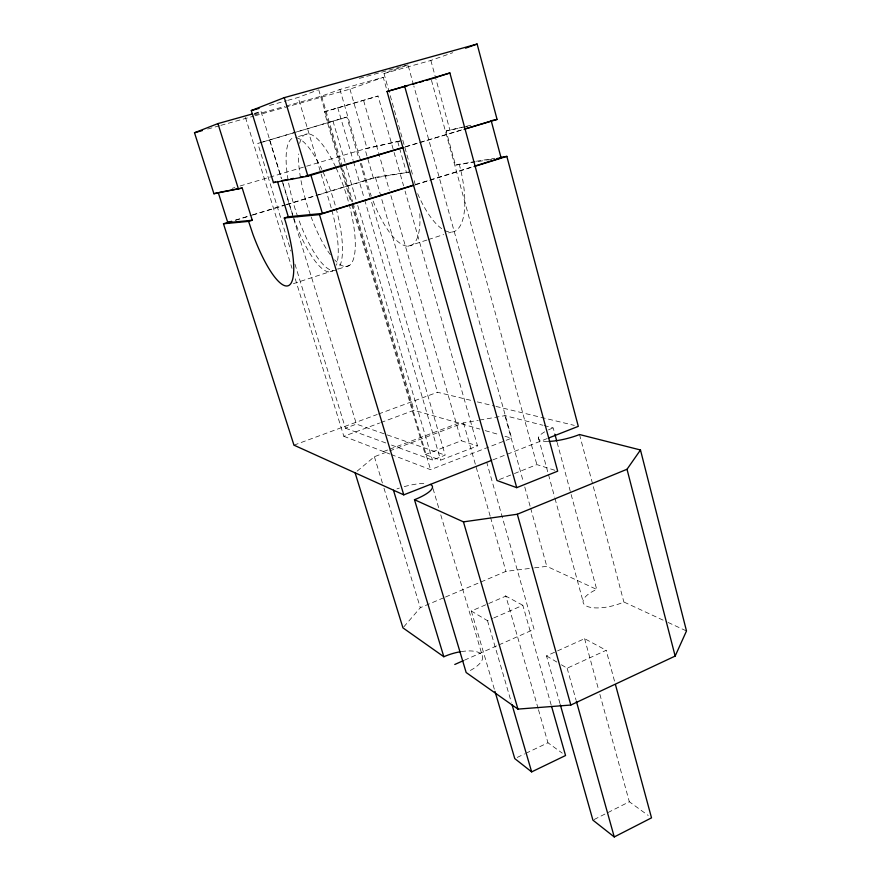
<?xml version="1.0" encoding="UTF-8"?>
<svg xmlns="http://www.w3.org/2000/svg" width="881" height="881" viewBox="0 0 881 881"><rect width="100%" height="100%" fill="white"/><g stroke="black" fill="none" stroke-linecap="round" stroke-linejoin="round"><path stroke-width="0.66" stroke-dasharray="4.41 3.3" d="M403.817 626.865L420.314 607.703L444.244 597.549M357.135 471.137L374.392 456.71L388.4 451.402M594.124 819.528L629.331 801.765L648.196 815.443M517.224 757.418L524.602 753.905M525.836 753.321L547.96 742.771L562.254 753.134M561.406 664.781L567.144 668.205L606.172 650.31L614.74 681.971M559.975 703.578L546.506 655.893L556.34 651.444M557.563 650.883L584.599 638.659L606.172 650.31M464.43 660.199L497.688 645.443M498.943 644.892L534.073 629.298L486.73 462.294M538.104 708.423L505.859 596.118L471.313 611.018L487.501 620.687L492.556 618.484M493.812 617.933L522.84 605.291L551.308 705.45M445.5 597.021L505.947 571.362L533.181 568.014M499.45 479.517L513.171 474.055M514.416 473.549L536.87 464.606L555.074 470.344M492.942 459.849L547.718 438.353M391.131 454.497L430.534 469.672L511.597 438.176L413.85 86.041M391.505 445.07L432.461 460.069L445.18 455.158L371.055 200.262M351.486 204.128L425.248 454.596L440.643 460.168L477.524 445.896L405.073 191.089M425.248 454.596L461.27 440.764L477.524 445.896M253.849 114.255L261.04 111.524L281.513 178.502M287.768 100.368L298.185 97.461L317.413 90.192M383.499 451.568L388.609 449.629M389.876 449.145L458.748 423.056M389.677 450.918L463.538 422.902L478.229 420.325M295.256 278.825L343.843 436.293L379.579 423.034M380.845 422.561L414.026 410.26L479.881 429.102M293.957 445.158L377.266 414.466M378.544 413.993L437.505 392.265L472.04 400.624M294.959 264.157L345.44 428.188L356.431 424.124L386.01 434.476M286.16 106.028L321.62 96.095L339.934 89.466L383.268 77.341L386.616 89.223M412.385 174.119L383.995 73.53L407.969 64.864L413.475 84.719M255.105 115.763L349.944 89.157L383.268 77.341M383.995 73.53L430.853 60.459L452.702 52.717M293.439 283.638L333.018 270.709A69.577 19.547 72.3 0 1 294.882 221.362L293.197 216.197M338.282 269.057L349.471 265.401M408.057 246.206L427.131 239.973M428.397 239.555L443.65 234.577M448.737 232.914L451.27 232.088M339.835 164.582L324.307 111.854L378.048 96.04L403.575 185.814M324.307 111.854L378.048 96.04M415.678 184.437L428.816 180.352M430.126 179.944L473.482 166.465M415.138 184.9L474.099 166.564M470.828 125.245L446.149 130.994L455.499 165.11L475.057 161.454M318.305 194.965L373.39 178.127L408.828 172.18M235.271 220.173L250.986 215.371M252.296 214.964L285.037 204.954M286.347 204.557L375.416 177.334L409.951 171.828M235.668 220.228L251.415 215.416M252.726 215.019L285.51 204.987M286.821 204.59L316.995 195.373M405.689 146.686L463.626 129.309M405.128 147.006L418.255 143.063M419.576 142.678L464.232 129.276M261.745 142.259L257.792 143.438L290.917 251.041M263.067 141.874L346.85 117.052L358.765 157.996M373.39 178.127L364.954 148.944L400.018 141.015M260.424 142.689L346.85 117.052M232.243 188.314L234.864 187.532M240.095 185.979L367.014 148.25L401.152 140.685M298.527 136.489L307.48 133.901M254.51 113.352L261.04 111.524M254.642 114.86L284.849 106.392M207.674 129.055L219.534 125.73M220.845 125.366L253.783 116.127M359.393 78.376L407.969 64.864M269.531 105.456L286.468 100.731M446.149 130.994L462.073 127.47M463.406 127.183L467.382 126.302M479.572 420.094L504.956 415.645L542.762 425.226M476.379 161.234L494.935 158.283M455.499 165.11L486.334 160.232M487.667 160.012L491.697 159.384M534.536 567.838L546.793 566.329L596.712 589.433A27.807 10.374 -14.2 0 0 586.713 606.183A27.807 10.374 -14.2 0 0 623.869 601.998L666.851 621.876M477.348 401.912L494.615 406.097M495.948 406.416L574.313 425.391M544.073 425.556L553.191 427.869L554.975 434.487M485.167 430.622L499.703 434.774M504.989 436.293L511.597 438.176M387.299 434.928L445.18 455.158M345.44 428.188L386.396 443.187M343.843 436.293L389.854 454.012M668.073 622.449L686.497 630.972M505.287 595.809L522.84 605.291M546.506 655.893L556.825 662.049M292.778 214.909L281.909 179.823M331.201 207.817L298.185 97.461M245.458 117.426L292.018 268.331M269.619 140.035L281.27 178.182M282.878 183.446L293.329 217.64M293.736 218.951L356.431 424.124M374.392 456.71L382.387 482.975M383.984 488.228L420.314 607.703M332.974 121.049L356.199 200.196M357.741 205.471L432.461 460.069M321.62 96.095L352.675 201.694M353.061 203.015L414.026 410.26M318.691 89.708L341.222 166.223M341.608 167.544L430.534 469.672M340.231 165.903L351.101 202.806M471.313 611.018L494.593 690.076M433.023 488.603L438.837 508.326M440.775 514.9L482.27 655.596M337.698 107.515L353.116 160.342M353.501 161.664L364.305 198.643M364.69 199.965L440.643 460.168M487.501 620.687L511.299 702.201M339.934 89.466L367.652 184.823A68.123 22.939 73 0 0 371.264 196.034M360.296 163.282L370.67 198.941M349.944 89.157L367.014 148.25M375.416 177.334L437.505 392.265M363.644 100.665L389.369 190.307M390.889 195.571L461.27 440.764M538.478 709.745L547.96 742.771M463.538 422.902L490.188 516.178M490.563 517.499L505.947 571.362M397.738 141.698L399.203 146.896M399.578 148.195L406.559 172.874M567.144 668.205L575.976 699.844M504.956 415.645L523.303 481.742M524.768 487.028L530.274 506.85M530.637 508.172L546.793 566.329M430.853 60.459L449.839 129.892M431.481 80.325L536.87 464.606M584.599 638.659L598.419 689.052M599.873 694.349L629.331 801.765M538.445 437.758L548.158 473.394M548.522 474.716L554.634 497.159M554.997 498.481L583.057 601.437M557.122 442.438L596.712 589.433M579.522 434.531L623.869 601.998M461.325 651.588A28.963 11.321 -17.2 0 1 482.425 655.971A28.963 11.321 -17.2 0 1 468.373 671.487M547.74 441.436A28.677 7.257 -14.9 0 1 547.376 430.413M548.445 429.895A28.677 7.257 -14.9 0 1 553.191 427.869M396.968 488.889A29.91 7.94 -16.8 0 1 399.379 488.074M404.269 486.62A29.91 7.94 -16.8 0 1 426.58 483.625M331.906 210.394A69.577 19.547 72.3 0 1 336.476 265.159M419.808 213.775A68.123 22.939 73 0 1 405.216 245.821A68.123 22.939 73 0 1 373.059 200.868M414.202 180.638A68.123 22.939 73 0 1 415.502 185.759M459.166 163.987A67.33 24.734 73.5 0 1 456.204 230.426A67.33 24.734 73.5 0 1 417.286 192.763M337.038 269.465A69.511 19.734 72.4 0 1 298.703 219.545M297.822 217.067A69.511 19.734 72.4 0 1 294.683 137.601M295.785 137.634A69.511 19.734 72.4 0 1 321.818 169.405M323.041 172.015A69.511 19.734 72.4 0 1 335.749 207.09M336.101 208.379A69.511 19.734 72.4 0 1 337.875 268.749M336.157 168.073A69.28 20.274 72.5 0 1 355.285 245.931A69.28 20.274 72.5 0 1 334.615 259.818M330.397 254.73A69.28 20.274 72.5 0 1 311.18 217.034M310.288 214.579A69.28 20.274 72.5 0 1 300.707 178.942M300.476 177.632A69.28 20.274 72.5 0 1 298.428 153.988M299.65 143.394A69.28 20.274 72.5 0 1 335.551 166.773"/><path stroke-width="1.32" d="M430.291 484.44A29.91 7.94 -16.8 0 1 414.488 499.703L466.159 672.522L517.951 709.106L570.822 705.042L675.154 656.081L686.497 630.972L640.476 449.982L579.522 434.531A28.677 7.257 -14.9 0 1 548.874 441.403M414.488 499.703L463.45 521.871L517.312 514.24L627.019 469.265L640.476 449.982M560.349 704.899L592.913 820.145L614.255 836.95L651.522 817.854L615.456 684.603M494.979 691.398L514.768 758.596L531.65 771.888L565.547 755.524L551.682 706.76M454.772 664.483L463.219 660.728M516.729 487.656L557.673 471.17L449.883 72.969L387.056 91.503L496.961 480.508L516.729 487.656L404.544 85.831M491.664 460.356L403.762 494.858L293.957 445.158L223.477 223.774L248.607 221.384L252.285 220.25L242.209 188.049L213.929 193.754L194.503 132.756L217.926 123.593L251.9 114.09M403.806 147.402L307.921 176.167L273.44 182.62L251.294 110.543L284.299 97.637L477.128 44.05L497.071 119.431L464.232 129.276M548.995 437.857L578.299 426.349L506.85 156.377L500.232 157.435M465.564 48.158L477.128 44.05M431.117 79.004L449.883 72.969M248.607 221.384L252.946 234.39A70.381 17.631 71.9 0 0 288.219 285.719A70.381 17.631 71.9 0 0 285.609 221.957L284.299 217.981L288.296 216.748L322.391 213.433L413.046 185.252M474.793 166.057L501.08 157.897L491.279 121.016L464.948 128.912M284.299 217.981L319.484 214.634L413.828 185.307M474.099 166.564L506.85 156.377M223.477 223.774L231.34 221.373M218.257 192.565L227.805 222.629L231.736 221.428M305.553 176.123L403.058 147.479M273.44 182.62L275.456 182.015M213.929 193.754L217.849 192.587M387.056 91.503L407.793 85.622M412.98 84.147L416.867 83.045M419.455 82.307L423.343 81.206M425.93 80.468L429.818 79.367M194.503 132.756L202.41 130.542M251.294 110.543L259.113 108.363M490.519 120.884L497.071 119.431M219.589 192.311L242.209 188.049M281.491 180.66L288.175 179.394M290.84 178.898L293.516 178.391M300.201 177.136L302.877 176.629M497.049 158.525L501.08 157.897M227.805 222.629L252.285 220.25M460.157 651.775A28.963 11.321 -17.2 0 0 443.826 656.741L402.947 627.867L355.109 472.833M217.926 123.593L238.498 189.162M277.471 181.409L288.296 216.748M393.455 490.188L443.826 656.741M284.299 97.637L307.921 176.167M319.484 214.634L403.762 494.858M310.894 175.121L322.391 213.433M512.07 704.833L531.65 771.888M463.45 521.871L517.951 709.106M576.339 701.166L614.255 836.95M517.312 514.24L570.822 705.042M554.975 434.487L556.759 441.106M627.019 469.265L675.154 656.081"/></g></svg>
